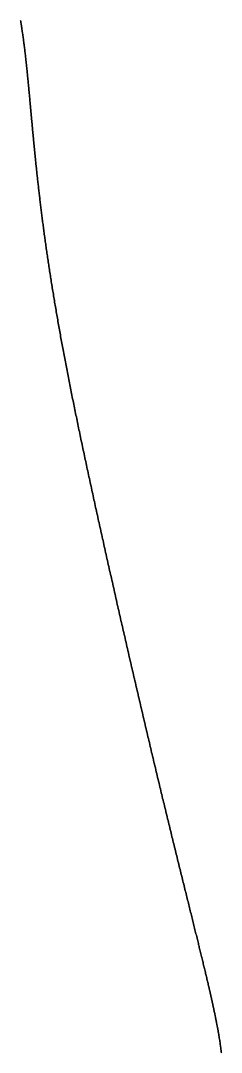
# Model space of a CAD drawing. Header units: inches. Extents: x 130170 to 284068, y 377793 to 804530.
# Drawn here: x 253566.7 to 253580.5, y 738765.7 to 738836.2 of the extents above; entities that cross this region are included whole.
import ezdxf

# ---------------------------------------------------------------- set-up
doc = ezdxf.new("R2010")
doc.units = ezdxf.units.IN
doc.header["$MEASUREMENT"] = 0
doc.layers.add('muni_il', color=7, linetype='Continuous')

msp = doc.modelspace()

# ---------------------------------------------------------------- linework, layer by layer
at = {"layer": 'muni_il'}
for points in [[(253566.739, 738836.198), (253566.745, 738836.157), (253566.752, 738836.117), (253566.758, 738836.077), (253566.765, 738836.036), (253566.771, 738835.996), (253566.777, 738835.956), (253566.783, 738835.916), (253566.79, 738835.875), (253566.796, 738835.835), (253566.802, 738835.795), (253566.808, 738835.755), (253566.815, 738835.715), (253566.821, 738835.674), (253566.827, 738835.634), (253566.833, 738835.594), (253566.839, 738835.554), (253566.845, 738835.513), (253566.851, 738835.473), (253566.856, 738835.433), (253566.862, 738835.392), (253566.868, 738835.352), (253566.874, 738835.312), (253566.88, 738835.271), (253566.886, 738835.231), (253566.891, 738835.19), (253566.897, 738835.15), (253566.903, 738835.109), (253566.908, 738835.069), (253566.914, 738835.028), (253566.919, 738834.987), (253566.925, 738834.946), (253566.931, 738834.905), (253566.936, 738834.864), (253566.942, 738834.823), (253566.947, 738834.782), (253566.952, 738834.741), (253566.958, 738834.7), (253566.963, 738834.659), (253566.969, 738834.617), (253566.974, 738834.576), (253566.979, 738834.534), (253566.985, 738834.492), (253566.99, 738834.451), (253566.995, 738834.409), (253567.001, 738834.367), (253567.006, 738834.325), (253567.011, 738834.283), (253567.016, 738834.24), (253567.021, 738834.198), (253567.026, 738834.155), (253567.032, 738834.112), (253567.037, 738834.069), (253567.042, 738834.027), (253567.047, 738833.983), (253567.052, 738833.94), (253567.057, 738833.897), (253567.062, 738833.853), (253567.067, 738833.81), (253567.072, 738833.766), (253567.077, 738833.722), (253567.082, 738833.678), (253567.087, 738833.633), (253567.092, 738833.589), (253567.097, 738833.544), (253567.102, 738833.499), (253567.107, 738833.454), (253567.112, 738833.409), (253567.117, 738833.364), (253567.122, 738833.318), (253567.127, 738833.272), (253567.132, 738833.226), (253567.137, 738833.18), (253567.142, 738833.134), (253567.147, 738833.087), (253567.152, 738833.04), (253567.157, 738832.993), (253567.162, 738832.946), (253567.166, 738832.899), (253567.171, 738832.851), (253567.176, 738832.803), (253567.181, 738832.755), (253567.186, 738832.707), (253567.191, 738832.658), (253567.196, 738832.609), (253567.201, 738832.56), (253567.206, 738832.511), (253567.211, 738832.462), (253567.215, 738832.412), (253567.221, 738832.362), (253567.225, 738832.312), (253567.23, 738832.261), (253567.235, 738832.21), (253567.24, 738832.159), (253567.245, 738832.108), (253567.25, 738832.057), (253567.255, 738832.005), (253567.26, 738831.953), (253567.265, 738831.9), (253567.27, 738831.848), (253567.275, 738831.795), (253567.28, 738831.742), (253567.285, 738831.688), (253567.29, 738831.634), (253567.295, 738831.58), (253567.3, 738831.526), (253567.306, 738831.471), (253567.311, 738831.416), (253567.316, 738831.361), (253567.321, 738831.306), (253567.326, 738831.25), (253567.331, 738831.194), (253567.337, 738831.137), (253567.342, 738831.08), (253567.347, 738831.024), (253567.352, 738830.966), (253567.358, 738830.909), (253567.363, 738830.851), (253567.368, 738830.792), (253567.374, 738830.734), (253567.379, 738830.675), (253567.384, 738830.616), (253567.39, 738830.556), (253567.395, 738830.496), (253567.401, 738830.436), (253567.406, 738830.376), (253567.412, 738830.315), (253567.418, 738830.254), (253567.423, 738830.192), (253567.429, 738830.13), (253567.435, 738830.068), (253567.44, 738830.006), (253567.446, 738829.943), (253567.452, 738829.88), (253567.457, 738829.817), (253567.463, 738829.753), (253567.469, 738829.689), (253567.475, 738829.624), (253567.481, 738829.559), (253567.487, 738829.494), (253567.493, 738829.429), (253567.499, 738829.363), (253567.505, 738829.297), (253567.511, 738829.23), (253567.518, 738829.164), (253567.524, 738829.096), (253567.53, 738829.029), (253567.536, 738828.961), (253567.543, 738828.893), (253567.549, 738828.824), (253567.556, 738828.756), (253567.562, 738828.686), (253567.569, 738828.617), (253567.575, 738828.547), (253567.582, 738828.477), (253567.589, 738828.406), (253567.595, 738828.335), (253567.602, 738828.264), (253567.609, 738828.193), (253567.616, 738828.121), (253567.623, 738828.048), (253567.63, 738827.976), (253567.637, 738827.903), (253567.644, 738827.83), (253567.651, 738827.756), (253567.658, 738827.682), (253567.665, 738827.607), (253567.673, 738827.533), (253567.68, 738827.458), (253567.688, 738827.383), (253567.695, 738827.307), (253567.703, 738827.231), (253567.71, 738827.155), (253567.718, 738827.078), (253567.726, 738827.001), (253567.733, 738826.924), (253567.741, 738826.846), (253567.749, 738826.768), (253567.757, 738826.689), (253567.765, 738826.611), (253567.774, 738826.532), (253567.782, 738826.452), (253567.79, 738826.373), (253567.798, 738826.293), (253567.807, 738826.212), (253567.815, 738826.132), (253567.824, 738826.051), (253567.833, 738825.969), (253567.841, 738825.888), (253567.85, 738825.806), (253567.859, 738825.723), (253567.868, 738825.641), (253567.877, 738825.557), (253567.886, 738825.474), (253567.895, 738825.391), (253567.904, 738825.307), (253567.914, 738825.222), (253567.923, 738825.138), (253567.933, 738825.053), (253567.942, 738824.967), (253567.952, 738824.882), (253567.962, 738824.796), (253567.971, 738824.71), (253567.981, 738824.623), (253567.991, 738824.536), (253568.001, 738824.449), (253568.011, 738824.362), (253568.022, 738824.274), (253568.032, 738824.186), (253568.043, 738824.098), (253568.053, 738824.009), (253568.064, 738823.92), (253568.074, 738823.83), (253568.085, 738823.741), (253568.096, 738823.651), (253568.107, 738823.56), (253568.118, 738823.47), (253568.129, 738823.379), (253568.141, 738823.288), (253568.152, 738823.196), (253568.164, 738823.105), (253568.175, 738823.012), (253568.187, 738822.92), (253568.198, 738822.827), (253568.21, 738822.734), (253568.222, 738822.641), (253568.234, 738822.547), (253568.247, 738822.454), (253568.259, 738822.359), (253568.271, 738822.265), (253568.284, 738822.17), (253568.296, 738822.075), (253568.309, 738821.98), (253568.322, 738821.884), (253568.335, 738821.788), (253568.348, 738821.692), (253568.361, 738821.595), (253568.374, 738821.498), (253568.387, 738821.401), (253568.401, 738821.304), (253568.414, 738821.206), (253568.428, 738821.108), (253568.441, 738821.01), (253568.455, 738820.911), (253568.469, 738820.812), (253568.483, 738820.713), (253568.498, 738820.614), (253568.512, 738820.514), (253568.526, 738820.414), (253568.541, 738820.314), (253568.556, 738820.213), (253568.57, 738820.112), (253568.585, 738820.011), (253568.6, 738819.91), (253568.615, 738819.808), (253568.63, 738819.706), (253568.646, 738819.604), (253568.661, 738819.501), (253568.677, 738819.398), (253568.692, 738819.295), (253568.708, 738819.192), (253568.724, 738819.088), (253568.74, 738818.984), (253568.756, 738818.88), (253568.773, 738818.776), (253568.789, 738818.671), (253568.805, 738818.566), (253568.822, 738818.461), (253568.839, 738818.355), (253568.856, 738818.25), (253568.873, 738818.144), (253568.89, 738818.037), (253568.907, 738817.931), (253568.924, 738817.824), (253568.942, 738817.717), (253568.959, 738817.609), (253568.977, 738817.502), (253568.995, 738817.394), (253569.013, 738817.286), (253569.031, 738817.177), (253569.049, 738817.068), (253569.067, 738816.959), (253569.086, 738816.85), (253569.104, 738816.741), (253569.123, 738816.631), (253569.141, 738816.521), (253569.16, 738816.411), (253569.179, 738816.3), (253569.198, 738816.19), (253569.218, 738816.079), (253569.237, 738815.967), (253569.256, 738815.856), (253569.276, 738815.744), (253569.296, 738815.632), (253569.316, 738815.52), (253569.335, 738815.407), (253569.356, 738815.294), (253569.376, 738815.181), (253569.396, 738815.068), (253569.416, 738814.955), (253569.437, 738814.841), (253569.457, 738814.727), (253569.478, 738814.613), (253569.499, 738814.498), (253569.52, 738814.383), (253569.541, 738814.268), (253569.562, 738814.153), (253569.584, 738814.038), (253569.605, 738813.922), (253569.627, 738813.806), (253569.648, 738813.69), (253569.67, 738813.574), (253569.692, 738813.457), (253569.714, 738813.34), (253569.736, 738813.223), (253569.759, 738813.106), (253569.781, 738812.988), (253569.803, 738812.87), (253569.826, 738812.752), (253569.849, 738812.634), (253569.871, 738812.515), (253569.894, 738812.397), (253569.917, 738812.278), (253569.94, 738812.159), (253569.963, 738812.039), (253569.987, 738811.92), (253570.01, 738811.8), (253570.034, 738811.68), (253570.057, 738811.559), (253570.081, 738811.439), (253570.105, 738811.318), (253570.129, 738811.197), (253570.153, 738811.076), (253570.177, 738810.955), (253570.201, 738810.833), (253570.226, 738810.712), (253570.25, 738810.59), (253570.275, 738810.467), (253570.299, 738810.345), (253570.324, 738810.222), (253570.349, 738810.099), (253570.374, 738809.976), (253570.399, 738809.853), (253570.424, 738809.73), (253570.449, 738809.606), (253570.474, 738809.482), (253570.5, 738809.358), (253570.525, 738809.234), (253570.551, 738809.11), (253570.577, 738808.985), (253570.602, 738808.86), (253570.628, 738808.735), (253570.654, 738808.61), (253570.68, 738808.485), (253570.706, 738808.359), (253570.732, 738808.233), (253570.759, 738808.107), (253570.785, 738807.981), (253570.812, 738807.855), (253570.838, 738807.728), (253570.865, 738807.601), (253570.891, 738807.475), (253570.918, 738807.348), (253570.945, 738807.22), (253570.972, 738807.093), (253570.999, 738806.965), (253571.026, 738806.837), (253571.053, 738806.71), (253571.081, 738806.581), (253571.108, 738806.453), (253571.135, 738806.325), (253571.163, 738806.196), (253571.19, 738806.067), (253571.218, 738805.938), (253571.246, 738805.809), (253571.273, 738805.68), (253571.301, 738805.55), (253571.329, 738805.421), (253571.357, 738805.291), (253571.385, 738805.161), (253571.413, 738805.031), (253571.441, 738804.901), (253571.47, 738804.77), (253571.498, 738804.64), (253571.526, 738804.509), (253571.555, 738804.378), (253571.583, 738804.247), (253571.612, 738804.116), (253571.641, 738803.985), (253571.669, 738803.853), (253571.698, 738803.722), (253571.727, 738803.59), (253571.756, 738803.458), (253571.785, 738803.326), (253571.814, 738803.194), (253571.843, 738803.061), (253571.872, 738802.929), (253571.901, 738802.796), (253571.93, 738802.664), (253571.959, 738802.531), (253571.989, 738802.398), (253572.018, 738802.265), (253572.048, 738802.132), (253572.077, 738801.998), (253572.107, 738801.865), (253572.136, 738801.731), (253572.166, 738801.598), (253572.196, 738801.464), (253572.225, 738801.33), (253572.255, 738801.196), (253572.285, 738801.062), (253572.315, 738800.927), (253572.345, 738800.793), (253572.375, 738800.658), (253572.405, 738800.524), (253572.435, 738800.389), (253572.465, 738800.254), (253572.495, 738800.119), (253572.525, 738799.984), (253572.556, 738799.849), (253572.586, 738799.714), (253572.616, 738799.578), (253572.646, 738799.443), (253572.677, 738799.307), (253572.707, 738799.172), (253572.738, 738799.036), (253572.768, 738798.9), (253572.799, 738798.764), (253572.829, 738798.628), (253572.86, 738798.492), (253572.891, 738798.356), (253572.922, 738798.22), (253572.952, 738798.084), (253572.983, 738797.947), (253573.014, 738797.811), (253573.045, 738797.674), (253573.076, 738797.538), (253573.107, 738797.401), (253573.138, 738797.264), (253573.169, 738797.127), (253573.2, 738796.991), (253573.231, 738796.854), (253573.262, 738796.717), (253573.293, 738796.58), (253573.324, 738796.442), (253573.355, 738796.305), (253573.386, 738796.168), (253573.418, 738796.031), (253573.449, 738795.894), (253573.48, 738795.756), (253573.511, 738795.619), (253573.543, 738795.481), (253573.574, 738795.344), (253573.605, 738795.206), (253573.637, 738795.069), (253573.668, 738794.931), (253573.7, 738794.794), (253573.731, 738794.656), (253573.763, 738794.518), (253573.794, 738794.381), (253573.826, 738794.243), (253573.857, 738794.105), (253573.889, 738793.968), (253573.921, 738793.83), (253573.952, 738793.692), (253573.984, 738793.554), (253574.015, 738793.417), (253574.047, 738793.279), (253574.079, 738793.141), (253574.111, 738793.003), (253574.142, 738792.866), (253574.174, 738792.728), (253574.206, 738792.59), (253574.238, 738792.453), (253574.269, 738792.315), (253574.301, 738792.177), (253574.333, 738792.04), (253574.365, 738791.902), (253574.397, 738791.764), (253574.428, 738791.627), (253574.46, 738791.489), (253574.492, 738791.352), (253574.524, 738791.214), (253574.556, 738791.077), (253574.588, 738790.94), (253574.62, 738790.802), (253574.652, 738790.665), (253574.684, 738790.528), (253574.715, 738790.391), (253574.747, 738790.254), (253574.779, 738790.117), (253574.811, 738789.98), (253574.843, 738789.843), (253574.875, 738789.706), (253574.907, 738789.57), (253574.939, 738789.433), (253574.971, 738789.297), (253575.003, 738789.16), (253575.035, 738789.024), (253575.067, 738788.888), (253575.099, 738788.752), (253575.13, 738788.616), (253575.162, 738788.48), (253575.194, 738788.344), (253575.226, 738788.208), (253575.258, 738788.073), (253575.29, 738787.937), (253575.322, 738787.802), (253575.354, 738787.667), (253575.386, 738787.532), (253575.417, 738787.397), (253575.449, 738787.262), (253575.481, 738787.128), (253575.513, 738786.993), (253575.545, 738786.859), (253575.577, 738786.725), (253575.608, 738786.591), (253575.64, 738786.457), (253575.672, 738786.323), (253575.703, 738786.19), (253575.735, 738786.057), (253575.767, 738785.923), (253575.798, 738785.791), (253575.83, 738785.658), (253575.862, 738785.525), (253575.893, 738785.393), (253575.925, 738785.261), (253575.956, 738785.129), (253575.988, 738784.997), (253576.019, 738784.865), (253576.051, 738784.734), (253576.082, 738784.603), (253576.113, 738784.472), (253576.145, 738784.341), (253576.176, 738784.211), (253576.207, 738784.081), (253576.239, 738783.951), (253576.27, 738783.821), (253576.301, 738783.692), (253576.332, 738783.563), (253576.363, 738783.434), (253576.394, 738783.305), (253576.425, 738783.177), (253576.456, 738783.049), (253576.487, 738782.921), (253576.518, 738782.793), (253576.549, 738782.666), (253576.579, 738782.539), (253576.61, 738782.412), (253576.641, 738782.285), (253576.672, 738782.159), (253576.702, 738782.033), (253576.733, 738781.908), (253576.763, 738781.783), (253576.793, 738781.658), (253576.824, 738781.533), (253576.854, 738781.409), (253576.884, 738781.285), (253576.914, 738781.161), (253576.945, 738781.038), (253576.974, 738780.915), (253577.005, 738780.792), (253577.034, 738780.67), (253577.064, 738780.548), (253577.094, 738780.426), (253577.124, 738780.305), (253577.153, 738780.184), (253577.183, 738780.063), (253577.212, 738779.943), (253577.242, 738779.823), (253577.271, 738779.704), (253577.301, 738779.585), (253577.33, 738779.466), (253577.359, 738779.348), (253577.388, 738779.23), (253577.417, 738779.112), (253577.446, 738778.995), (253577.474, 738778.878), (253577.503, 738778.762), (253577.532, 738778.646), (253577.56, 738778.53), (253577.589, 738778.415), (253577.617, 738778.3), (253577.645, 738778.186), (253577.673, 738778.072), (253577.702, 738777.958), (253577.73, 738777.845), (253577.758, 738777.732), (253577.785, 738777.62), (253577.813, 738777.508), (253577.841, 738777.397), (253577.868, 738777.286), (253577.895, 738777.175), (253577.923, 738777.065), (253577.95, 738776.956), (253577.977, 738776.846), (253578.004, 738776.738), (253578.031, 738776.629), (253578.058, 738776.521), (253578.084, 738776.414), (253578.111, 738776.307), (253578.137, 738776.2), (253578.164, 738776.094), (253578.19, 738775.989), (253578.216, 738775.884), (253578.242, 738775.779), (253578.268, 738775.675), (253578.294, 738775.571), (253578.319, 738775.468), (253578.345, 738775.365), (253578.37, 738775.263), (253578.396, 738775.161), (253578.421, 738775.06), (253578.446, 738774.959), (253578.471, 738774.858), (253578.495, 738774.759), (253578.52, 738774.659), (253578.545, 738774.56), (253578.569, 738774.462), (253578.593, 738774.364), (253578.618, 738774.266), (253578.642, 738774.169), (253578.665, 738774.073), (253578.689, 738773.977), (253578.713, 738773.881), (253578.736, 738773.786), (253578.76, 738773.692), (253578.783, 738773.598), (253578.806, 738773.504), (253578.829, 738773.411), (253578.852, 738773.319), (253578.875, 738773.227), (253578.897, 738773.135), (253578.919, 738773.044), (253578.942, 738772.954), (253578.964, 738772.864), (253578.986, 738772.774), (253579.008, 738772.685), (253579.029, 738772.597), (253579.051, 738772.509), (253579.072, 738772.421), (253579.094, 738772.334), (253579.115, 738772.247), (253579.136, 738772.161), (253579.157, 738772.076), (253579.177, 738771.991), (253579.198, 738771.906), (253579.218, 738771.822), (253579.238, 738771.739), (253579.258, 738771.656), (253579.278, 738771.573), (253579.298, 738771.491), (253579.318, 738771.409), (253579.337, 738771.328), (253579.357, 738771.248), (253579.376, 738771.168), (253579.395, 738771.088), (253579.414, 738771.009), (253579.432, 738770.931), (253579.451, 738770.852), (253579.469, 738770.775), (253579.488, 738770.698), (253579.506, 738770.621), (253579.524, 738770.545), (253579.542, 738770.469), (253579.559, 738770.394), (253579.577, 738770.319), (253579.594, 738770.245), (253579.611, 738770.171), (253579.628, 738770.097), (253579.645, 738770.025), (253579.662, 738769.952), (253579.678, 738769.88), (253579.695, 738769.809), (253579.711, 738769.738), (253579.727, 738769.667), (253579.743, 738769.597), (253579.759, 738769.528), (253579.774, 738769.458), (253579.79, 738769.39), (253579.805, 738769.321), (253579.82, 738769.254), (253579.835, 738769.186), (253579.85, 738769.119), (253579.865, 738769.053), (253579.879, 738768.987), (253579.894, 738768.921), (253579.908, 738768.856), (253579.922, 738768.791), (253579.936, 738768.727), (253579.95, 738768.663), (253579.963, 738768.599), (253579.976, 738768.536), (253579.99, 738768.473), (253580.003, 738768.411), (253580.016, 738768.349), (253580.029, 738768.288), (253580.041, 738768.227), (253580.054, 738768.166), (253580.066, 738768.106), (253580.078, 738768.046), (253580.09, 738767.986), (253580.102, 738767.927), (253580.114, 738767.868), (253580.125, 738767.81), (253580.137, 738767.752), (253580.148, 738767.694), (253580.159, 738767.637), (253580.17, 738767.58), (253580.181, 738767.524), (253580.191, 738767.468), (253580.202, 738767.412), (253580.212, 738767.356), (253580.222, 738767.301), (253580.232, 738767.246), (253580.242, 738767.192), (253580.252, 738767.137), (253580.261, 738767.084), (253580.271, 738767.03), (253580.28, 738766.977), (253580.289, 738766.924), (253580.298, 738766.872), (253580.307, 738766.819), (253580.315, 738766.767), (253580.324, 738766.716), (253580.332, 738766.664), (253580.34, 738766.613), (253580.348, 738766.563), (253580.356, 738766.512), (253580.364, 738766.462), (253580.372, 738766.412), (253580.379, 738766.362), (253580.386, 738766.313), (253580.393, 738766.264), (253580.4, 738766.215), (253580.407, 738766.166), (253580.414, 738766.118), (253580.421, 738766.069), (253580.427, 738766.021), (253580.433, 738765.974), (253580.44, 738765.926), (253580.446, 738765.879), (253580.451, 738765.832), (253580.457, 738765.785), (253580.463, 738765.738), (253580.468, 738765.692), (253580.473, 738765.646)], [(253580.473, 738765.646), (253580.468, 738765.692), (253580.463, 738765.738), (253580.457, 738765.785), (253580.451, 738765.832), (253580.446, 738765.879), (253580.44, 738765.926), (253580.433, 738765.974), (253580.427, 738766.021), (253580.421, 738766.069), (253580.414, 738766.118), (253580.407, 738766.166), (253580.4, 738766.215), (253580.393, 738766.264), (253580.386, 738766.313), (253580.379, 738766.362), (253580.372, 738766.412), (253580.364, 738766.462), (253580.356, 738766.512), (253580.348, 738766.563), (253580.34, 738766.613), (253580.332, 738766.664), (253580.324, 738766.716), (253580.315, 738766.767), (253580.307, 738766.819), (253580.298, 738766.872), (253580.289, 738766.924), (253580.28, 738766.977), (253580.271, 738767.03), (253580.261, 738767.084), (253580.252, 738767.137), (253580.242, 738767.192), (253580.232, 738767.246), (253580.222, 738767.301), (253580.212, 738767.356), (253580.202, 738767.412), (253580.191, 738767.468), (253580.181, 738767.524), (253580.17, 738767.58), (253580.159, 738767.637), (253580.148, 738767.694), (253580.137, 738767.752), (253580.125, 738767.81), (253580.114, 738767.868), (253580.102, 738767.927), (253580.09, 738767.986), (253580.078, 738768.046), (253580.066, 738768.106), (253580.054, 738768.166), (253580.041, 738768.227), (253580.029, 738768.288), (253580.016, 738768.349), (253580.003, 738768.411), (253579.99, 738768.473), (253579.976, 738768.536), (253579.963, 738768.599), (253579.95, 738768.663), (253579.936, 738768.727), (253579.922, 738768.791), (253579.908, 738768.856), (253579.894, 738768.921), (253579.879, 738768.987), (253579.865, 738769.053), (253579.85, 738769.119), (253579.835, 738769.186), (253579.82, 738769.254), (253579.805, 738769.321), (253579.79, 738769.39), (253579.774, 738769.458), (253579.759, 738769.528), (253579.743, 738769.597), (253579.727, 738769.667), (253579.711, 738769.738), (253579.695, 738769.809), (253579.678, 738769.88), (253579.662, 738769.952), (253579.645, 738770.025), (253579.628, 738770.097), (253579.611, 738770.171), (253579.594, 738770.245), (253579.577, 738770.319), (253579.559, 738770.394), (253579.542, 738770.469), (253579.524, 738770.545), (253579.506, 738770.621), (253579.488, 738770.698), (253579.469, 738770.775), (253579.451, 738770.852), (253579.432, 738770.931), (253579.414, 738771.009), (253579.395, 738771.088), (253579.376, 738771.168), (253579.357, 738771.248), (253579.337, 738771.328), (253579.318, 738771.409), (253579.298, 738771.491), (253579.278, 738771.573), (253579.258, 738771.656), (253579.238, 738771.739), (253579.218, 738771.822), (253579.198, 738771.906), (253579.177, 738771.991), (253579.157, 738772.076), (253579.136, 738772.161), (253579.115, 738772.247), (253579.094, 738772.334), (253579.072, 738772.421), (253579.051, 738772.509), (253579.029, 738772.597), (253579.008, 738772.685), (253578.986, 738772.774), (253578.964, 738772.864), (253578.942, 738772.954), (253578.919, 738773.044), (253578.897, 738773.135), (253578.875, 738773.227), (253578.852, 738773.319), (253578.829, 738773.411), (253578.806, 738773.504), (253578.783, 738773.598), (253578.76, 738773.692), (253578.736, 738773.786), (253578.713, 738773.881), (253578.689, 738773.977), (253578.665, 738774.073), (253578.642, 738774.169), (253578.618, 738774.266), (253578.593, 738774.364), (253578.569, 738774.462), (253578.545, 738774.56), (253578.52, 738774.659), (253578.495, 738774.759), (253578.471, 738774.858), (253578.446, 738774.959), (253578.421, 738775.06), (253578.396, 738775.161), (253578.37, 738775.263), (253578.345, 738775.365), (253578.319, 738775.468), (253578.294, 738775.571), (253578.268, 738775.675), (253578.242, 738775.779), (253578.216, 738775.884), (253578.19, 738775.989), (253578.164, 738776.094), (253578.137, 738776.2), (253578.111, 738776.307), (253578.084, 738776.414), (253578.058, 738776.521), (253578.031, 738776.629), (253578.004, 738776.738), (253577.977, 738776.846), (253577.95, 738776.956), (253577.923, 738777.065), (253577.895, 738777.175), (253577.868, 738777.286), (253577.841, 738777.397), (253577.813, 738777.508), (253577.785, 738777.62), (253577.758, 738777.732), (253577.73, 738777.845), (253577.702, 738777.958), (253577.673, 738778.072), (253577.645, 738778.186), (253577.617, 738778.3), (253577.589, 738778.415), (253577.56, 738778.53), (253577.532, 738778.646), (253577.503, 738778.762), (253577.474, 738778.878), (253577.446, 738778.995), (253577.417, 738779.112), (253577.388, 738779.23), (253577.359, 738779.348), (253577.33, 738779.466), (253577.301, 738779.585), (253577.271, 738779.704), (253577.242, 738779.823), (253577.212, 738779.943), (253577.183, 738780.063), (253577.153, 738780.184), (253577.124, 738780.305), (253577.094, 738780.426), (253577.064, 738780.548), (253577.034, 738780.67), (253577.005, 738780.792), (253576.974, 738780.915), (253576.945, 738781.038), (253576.914, 738781.161), (253576.884, 738781.285), (253576.854, 738781.409), (253576.824, 738781.533), (253576.793, 738781.658), (253576.763, 738781.783), (253576.733, 738781.908), (253576.702, 738782.033), (253576.672, 738782.159), (253576.641, 738782.285), (253576.61, 738782.412), (253576.579, 738782.539), (253576.549, 738782.666), (253576.518, 738782.793), (253576.487, 738782.921), (253576.456, 738783.049), (253576.425, 738783.177), (253576.394, 738783.305), (253576.363, 738783.434), (253576.332, 738783.563), (253576.301, 738783.692), (253576.27, 738783.821), (253576.239, 738783.951), (253576.207, 738784.081), (253576.176, 738784.211), (253576.145, 738784.341), (253576.113, 738784.472), (253576.082, 738784.603), (253576.051, 738784.734), (253576.019, 738784.865), (253575.988, 738784.997), (253575.956, 738785.129), (253575.925, 738785.261), (253575.893, 738785.393), (253575.862, 738785.525), (253575.83, 738785.658), (253575.798, 738785.791), (253575.767, 738785.923), (253575.735, 738786.057), (253575.703, 738786.19), (253575.672, 738786.323), (253575.64, 738786.457), (253575.608, 738786.591), (253575.577, 738786.725), (253575.545, 738786.859), (253575.513, 738786.993), (253575.481, 738787.128), (253575.449, 738787.262), (253575.417, 738787.397), (253575.386, 738787.532), (253575.354, 738787.667), (253575.322, 738787.802), (253575.29, 738787.937), (253575.258, 738788.073), (253575.226, 738788.208), (253575.194, 738788.344), (253575.162, 738788.48), (253575.13, 738788.616), (253575.099, 738788.752), (253575.067, 738788.888), (253575.035, 738789.024), (253575.003, 738789.16), (253574.971, 738789.297), (253574.939, 738789.433), (253574.907, 738789.57), (253574.875, 738789.706), (253574.843, 738789.843), (253574.811, 738789.98), (253574.779, 738790.117), (253574.747, 738790.254), (253574.715, 738790.391), (253574.684, 738790.528), (253574.652, 738790.665), (253574.62, 738790.802), (253574.588, 738790.94), (253574.556, 738791.077), (253574.524, 738791.214), (253574.492, 738791.352), (253574.46, 738791.489), (253574.428, 738791.627), (253574.397, 738791.764), (253574.365, 738791.902), (253574.333, 738792.04), (253574.301, 738792.177), (253574.269, 738792.315), (253574.238, 738792.453), (253574.206, 738792.59), (253574.174, 738792.728), (253574.142, 738792.866), (253574.111, 738793.003), (253574.079, 738793.141), (253574.047, 738793.279), (253574.015, 738793.417), (253573.984, 738793.554), (253573.952, 738793.692), (253573.921, 738793.83), (253573.889, 738793.968), (253573.857, 738794.105), (253573.826, 738794.243), (253573.794, 738794.381), (253573.763, 738794.518), (253573.731, 738794.656), (253573.7, 738794.794), (253573.668, 738794.931), (253573.637, 738795.069), (253573.605, 738795.206), (253573.574, 738795.344), (253573.543, 738795.481), (253573.511, 738795.619), (253573.48, 738795.756), (253573.449, 738795.894), (253573.418, 738796.031), (253573.386, 738796.168), (253573.355, 738796.305), (253573.324, 738796.442), (253573.293, 738796.58), (253573.262, 738796.717), (253573.231, 738796.854), (253573.2, 738796.991), (253573.169, 738797.127), (253573.138, 738797.264), (253573.107, 738797.401), (253573.076, 738797.538), (253573.045, 738797.674), (253573.014, 738797.811), (253572.983, 738797.947), (253572.952, 738798.084), (253572.922, 738798.22), (253572.891, 738798.356), (253572.86, 738798.492), (253572.829, 738798.628), (253572.799, 738798.764), (253572.768, 738798.9), (253572.738, 738799.036), (253572.707, 738799.172), (253572.677, 738799.307), (253572.646, 738799.443), (253572.616, 738799.578), (253572.586, 738799.714), (253572.556, 738799.849), (253572.525, 738799.984), (253572.495, 738800.119), (253572.465, 738800.254), (253572.435, 738800.389), (253572.405, 738800.524), (253572.375, 738800.658), (253572.345, 738800.793), (253572.315, 738800.927), (253572.285, 738801.062), (253572.255, 738801.196), (253572.225, 738801.33), (253572.196, 738801.464), (253572.166, 738801.598), (253572.136, 738801.731), (253572.107, 738801.865), (253572.077, 738801.998), (253572.048, 738802.132), (253572.018, 738802.265), (253571.989, 738802.398), (253571.959, 738802.531), (253571.93, 738802.664), (253571.901, 738802.796), (253571.872, 738802.929), (253571.843, 738803.061), (253571.814, 738803.194), (253571.785, 738803.326), (253571.756, 738803.458), (253571.727, 738803.59), (253571.698, 738803.722), (253571.669, 738803.853), (253571.641, 738803.985), (253571.612, 738804.116), (253571.583, 738804.247), (253571.555, 738804.378), (253571.526, 738804.509), (253571.498, 738804.64), (253571.47, 738804.77), (253571.441, 738804.901), (253571.413, 738805.031), (253571.385, 738805.161), (253571.357, 738805.291), (253571.329, 738805.421), (253571.301, 738805.55), (253571.273, 738805.68), (253571.246, 738805.809), (253571.218, 738805.938), (253571.19, 738806.067), (253571.163, 738806.196), (253571.135, 738806.325), (253571.108, 738806.453), (253571.081, 738806.581), (253571.053, 738806.71), (253571.026, 738806.837), (253570.999, 738806.965), (253570.972, 738807.093), (253570.945, 738807.22), (253570.918, 738807.348), (253570.891, 738807.475), (253570.865, 738807.601), (253570.838, 738807.728), (253570.812, 738807.855), (253570.785, 738807.981), (253570.759, 738808.107), (253570.732, 738808.233), (253570.706, 738808.359), (253570.68, 738808.485), (253570.654, 738808.61), (253570.628, 738808.735), (253570.602, 738808.86), (253570.577, 738808.985), (253570.551, 738809.11), (253570.525, 738809.234), (253570.5, 738809.358), (253570.474, 738809.482), (253570.449, 738809.606), (253570.424, 738809.73), (253570.399, 738809.853), (253570.374, 738809.976), (253570.349, 738810.099), (253570.324, 738810.222), (253570.299, 738810.345), (253570.275, 738810.467), (253570.25, 738810.59), (253570.226, 738810.712), (253570.201, 738810.833), (253570.177, 738810.955), (253570.153, 738811.076), (253570.129, 738811.197), (253570.105, 738811.318), (253570.081, 738811.439), (253570.057, 738811.559), (253570.034, 738811.68), (253570.01, 738811.8), (253569.987, 738811.92), (253569.963, 738812.039), (253569.94, 738812.159), (253569.917, 738812.278), (253569.894, 738812.397), (253569.871, 738812.515), (253569.849, 738812.634), (253569.826, 738812.752), (253569.803, 738812.87), (253569.781, 738812.988), (253569.759, 738813.106), (253569.736, 738813.223), (253569.714, 738813.34), (253569.692, 738813.457), (253569.67, 738813.574), (253569.648, 738813.69), (253569.627, 738813.806), (253569.605, 738813.922), (253569.584, 738814.038), (253569.562, 738814.153), (253569.541, 738814.268), (253569.52, 738814.383), (253569.499, 738814.498), (253569.478, 738814.613), (253569.457, 738814.727), (253569.437, 738814.841), (253569.416, 738814.955), (253569.396, 738815.068), (253569.376, 738815.181), (253569.356, 738815.294), (253569.335, 738815.407), (253569.316, 738815.52), (253569.296, 738815.632), (253569.276, 738815.744), (253569.256, 738815.856), (253569.237, 738815.967), (253569.218, 738816.079), (253569.198, 738816.19), (253569.179, 738816.3), (253569.16, 738816.411), (253569.141, 738816.521), (253569.123, 738816.631), (253569.104, 738816.741), (253569.086, 738816.85), (253569.067, 738816.959), (253569.049, 738817.068), (253569.031, 738817.177), (253569.013, 738817.286), (253568.995, 738817.394), (253568.977, 738817.502), (253568.959, 738817.609), (253568.942, 738817.717), (253568.924, 738817.824), (253568.907, 738817.931), (253568.89, 738818.037), (253568.873, 738818.144), (253568.856, 738818.25), (253568.839, 738818.355), (253568.822, 738818.461), (253568.805, 738818.566), (253568.789, 738818.671), (253568.773, 738818.776), (253568.756, 738818.88), (253568.74, 738818.984), (253568.724, 738819.088), (253568.708, 738819.192), (253568.692, 738819.295), (253568.677, 738819.398), (253568.661, 738819.501), (253568.646, 738819.604), (253568.63, 738819.706), (253568.615, 738819.808), (253568.6, 738819.91), (253568.585, 738820.011), (253568.57, 738820.112), (253568.556, 738820.213), (253568.541, 738820.314), (253568.526, 738820.414), (253568.512, 738820.514), (253568.498, 738820.614), (253568.483, 738820.713), (253568.469, 738820.812), (253568.455, 738820.911), (253568.441, 738821.01), (253568.428, 738821.108), (253568.414, 738821.206), (253568.401, 738821.304), (253568.387, 738821.401), (253568.374, 738821.498), (253568.361, 738821.595), (253568.348, 738821.692), (253568.335, 738821.788), (253568.322, 738821.884), (253568.309, 738821.98), (253568.296, 738822.075), (253568.284, 738822.17), (253568.271, 738822.265), (253568.259, 738822.359), (253568.247, 738822.454), (253568.234, 738822.547), (253568.222, 738822.641), (253568.21, 738822.734), (253568.198, 738822.827), (253568.187, 738822.92), (253568.175, 738823.012), (253568.164, 738823.105), (253568.152, 738823.196), (253568.141, 738823.288), (253568.129, 738823.379), (253568.118, 738823.47), (253568.107, 738823.56), (253568.096, 738823.651), (253568.085, 738823.741), (253568.074, 738823.83), (253568.064, 738823.92), (253568.053, 738824.009), (253568.043, 738824.098), (253568.032, 738824.186), (253568.022, 738824.274), (253568.011, 738824.362), (253568.001, 738824.449), (253567.991, 738824.536), (253567.981, 738824.623), (253567.971, 738824.71), (253567.962, 738824.796), (253567.952, 738824.882), (253567.942, 738824.967), (253567.933, 738825.053), (253567.923, 738825.138), (253567.914, 738825.222), (253567.904, 738825.307), (253567.895, 738825.391), (253567.886, 738825.474), (253567.877, 738825.557), (253567.868, 738825.641), (253567.859, 738825.723), (253567.85, 738825.806), (253567.841, 738825.888), (253567.833, 738825.969), (253567.824, 738826.051), (253567.815, 738826.132), (253567.807, 738826.212), (253567.798, 738826.293), (253567.79, 738826.373), (253567.782, 738826.452), (253567.774, 738826.532), (253567.765, 738826.611), (253567.757, 738826.689), (253567.749, 738826.768), (253567.741, 738826.846), (253567.733, 738826.924), (253567.726, 738827.001), (253567.718, 738827.078), (253567.71, 738827.155), (253567.703, 738827.231), (253567.695, 738827.307), (253567.688, 738827.383), (253567.68, 738827.458), (253567.673, 738827.533), (253567.665, 738827.607), (253567.658, 738827.682), (253567.651, 738827.756), (253567.644, 738827.83), (253567.637, 738827.903), (253567.63, 738827.976), (253567.623, 738828.048), (253567.616, 738828.121), (253567.609, 738828.193), (253567.602, 738828.264), (253567.595, 738828.335), (253567.589, 738828.406), (253567.582, 738828.477), (253567.575, 738828.547), (253567.569, 738828.617), (253567.562, 738828.686), (253567.556, 738828.756), (253567.549, 738828.824), (253567.543, 738828.893), (253567.536, 738828.961), (253567.53, 738829.029), (253567.524, 738829.096), (253567.518, 738829.164), (253567.511, 738829.23), (253567.505, 738829.297), (253567.499, 738829.363), (253567.493, 738829.429), (253567.487, 738829.494), (253567.481, 738829.559), (253567.475, 738829.624), (253567.469, 738829.689), (253567.463, 738829.753), (253567.457, 738829.817), (253567.452, 738829.88), (253567.446, 738829.943), (253567.44, 738830.006), (253567.435, 738830.068), (253567.429, 738830.13), (253567.423, 738830.192), (253567.418, 738830.254), (253567.412, 738830.315), (253567.406, 738830.376), (253567.401, 738830.436), (253567.395, 738830.496), (253567.39, 738830.556), (253567.384, 738830.616), (253567.379, 738830.675), (253567.374, 738830.734), (253567.368, 738830.792), (253567.363, 738830.851), (253567.358, 738830.909), (253567.352, 738830.966), (253567.347, 738831.024), (253567.342, 738831.08), (253567.337, 738831.137), (253567.331, 738831.194), (253567.326, 738831.25), (253567.321, 738831.306), (253567.316, 738831.361), (253567.311, 738831.416), (253567.306, 738831.471), (253567.3, 738831.526), (253567.295, 738831.58), (253567.29, 738831.634), (253567.285, 738831.688), (253567.28, 738831.742), (253567.275, 738831.795), (253567.27, 738831.848), (253567.265, 738831.9), (253567.26, 738831.953), (253567.255, 738832.005), (253567.25, 738832.057), (253567.245, 738832.108), (253567.24, 738832.159), (253567.235, 738832.21), (253567.23, 738832.261), (253567.225, 738832.312), (253567.221, 738832.362), (253567.215, 738832.412), (253567.211, 738832.462), (253567.206, 738832.511), (253567.201, 738832.56), (253567.196, 738832.609), (253567.191, 738832.658), (253567.186, 738832.707), (253567.181, 738832.755), (253567.176, 738832.803), (253567.171, 738832.851), (253567.166, 738832.899), (253567.162, 738832.946), (253567.157, 738832.993), (253567.152, 738833.04), (253567.147, 738833.087), (253567.142, 738833.134), (253567.137, 738833.18), (253567.132, 738833.226), (253567.127, 738833.272), (253567.122, 738833.318), (253567.117, 738833.364), (253567.112, 738833.409), (253567.107, 738833.454), (253567.102, 738833.499), (253567.097, 738833.544), (253567.092, 738833.589), (253567.087, 738833.633), (253567.082, 738833.678), (253567.077, 738833.722), (253567.072, 738833.766), (253567.067, 738833.81), (253567.062, 738833.853), (253567.057, 738833.897), (253567.052, 738833.94), (253567.047, 738833.983), (253567.042, 738834.027), (253567.037, 738834.069), (253567.032, 738834.112), (253567.026, 738834.155), (253567.021, 738834.198), (253567.016, 738834.24), (253567.011, 738834.283), (253567.006, 738834.325), (253567.001, 738834.367), (253566.995, 738834.409), (253566.99, 738834.451), (253566.985, 738834.492), (253566.979, 738834.534), (253566.974, 738834.576), (253566.969, 738834.617), (253566.963, 738834.659), (253566.958, 738834.7), (253566.952, 738834.741), (253566.947, 738834.782), (253566.942, 738834.823), (253566.936, 738834.864), (253566.931, 738834.905), (253566.925, 738834.946), (253566.919, 738834.987), (253566.914, 738835.028), (253566.908, 738835.069), (253566.903, 738835.109), (253566.897, 738835.15), (253566.891, 738835.19), (253566.886, 738835.231), (253566.88, 738835.271), (253566.874, 738835.312), (253566.868, 738835.352), (253566.862, 738835.392), (253566.856, 738835.433), (253566.851, 738835.473), (253566.845, 738835.513), (253566.839, 738835.554), (253566.833, 738835.594), (253566.827, 738835.634), (253566.821, 738835.674), (253566.815, 738835.715), (253566.808, 738835.755), (253566.802, 738835.795), (253566.796, 738835.835), (253566.79, 738835.875), (253566.783, 738835.916), (253566.777, 738835.956), (253566.771, 738835.996), (253566.765, 738836.036), (253566.758, 738836.077), (253566.752, 738836.117), (253566.745, 738836.157), (253566.739, 738836.198)]]:
    msp.add_lwpolyline(points, dxfattribs=at)

doc.saveas('drawing.dxf')
